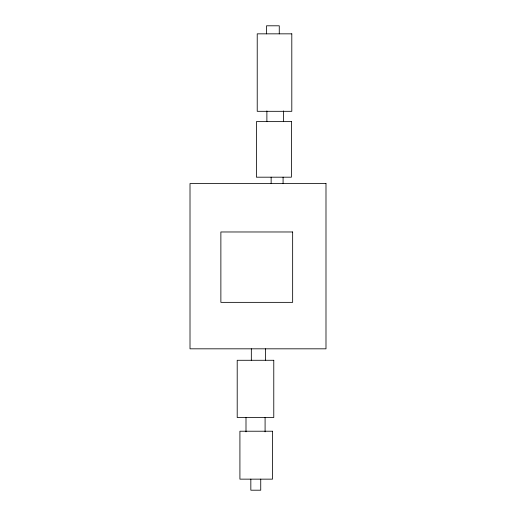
<?xml version="1.0" encoding="UTF-8"?>
<svg xmlns="http://www.w3.org/2000/svg" width="516" height="516" viewBox="0 0 516 516"><rect width="100%" height="100%" fill="white"/><g stroke="black" fill="none" stroke-linecap="round" stroke-linejoin="round"><path stroke-width="0.77" d="M283.594 110.94L283.594 121.621M283.084 177.188L283.084 183.554M279.266 33.843L279.266 25.8L266.533 25.8L266.533 33.843M271.139 177.188L271.139 183.554M266.882 110.94L266.882 121.621M265.501 348.822L265.501 360.284M265.089 417.508L265.089 431.86M260.735 479.145L260.735 490.2L250.834 490.2L250.834 479.145M251.331 348.822L251.331 360.284M245.997 417.508L245.997 431.86M291.804 33.843L257.226 33.843L257.226 111.314L291.804 111.314L291.804 33.843M291.385 121.621L256.413 121.621L256.413 177.188L291.385 177.188L291.385 121.621M325.989 183.554L190.011 183.554L190.011 348.822L325.989 348.822L325.989 183.554M292.649 231.974L220.874 231.974L220.874 302.363L292.649 302.363L292.649 231.974M273.777 360.284L237.205 360.284L237.205 417.508L273.777 417.508L273.777 360.284M272.5 431.221L239.914 431.221L239.914 479.145L272.5 479.145L272.5 431.221"/></g></svg>
